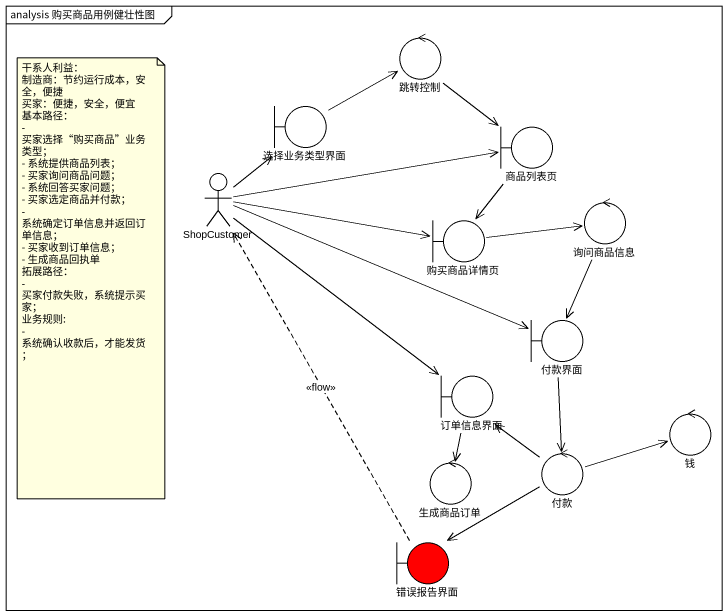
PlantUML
@startuml
mainframe analysis 购买商品用例健壮性图
control 跳转控制
boundary 选择业务类型界面
boundary 商品列表页
actor ShopCustomer
boundary 购买商品详情页
control 询问商品信息
boundary 付款界面
boundary 订单信息界面
control 钱
control 生成商品订单
control 付款
boundary 错误报告界面 #FF0000
跳转控制 --> 商品列表页
选择业务类型界面 -right-> 跳转控制
商品列表页 --> 购买商品详情页
ShopCustomer -up-> 选择业务类型界面
ShopCustomer -right-> 商品列表页
ShopCustomer -right-> 购买商品详情页
ShopCustomer -right-> 付款界面
ShopCustomer --> 订单信息界面
购买商品详情页 -right-> 询问商品信息
询问商品信息 --> 付款界面
付款界面 --> 付款
订单信息界面 --> 生成商品订单
付款 -up-> 订单信息界面
付款 -right-> 钱
付款 --> 错误报告界面
错误报告界面 .up.> ShopCustomer : <<flow>>
note as N1
  干系人利益：
  制造商：节约运行成本，安全，便捷
  买家：便捷，安全，便宜
  基本路径：
  - 买家选择“购买商品”业务类型；
  - 系统提供商品列表；
  - 买家询问商品问题；
  - 系统回答买家问题；
  - 买家选定商品并付款；
  - 系统确定订单信息并返回订单信息；
  - 买家收到订单信息；
  - 生成商品回执单
  拓展路径：
  - 买家付款失败，系统提示买家；
  业务规则:
  - 系统确认收款后，才能发货；
end note
@enduml
